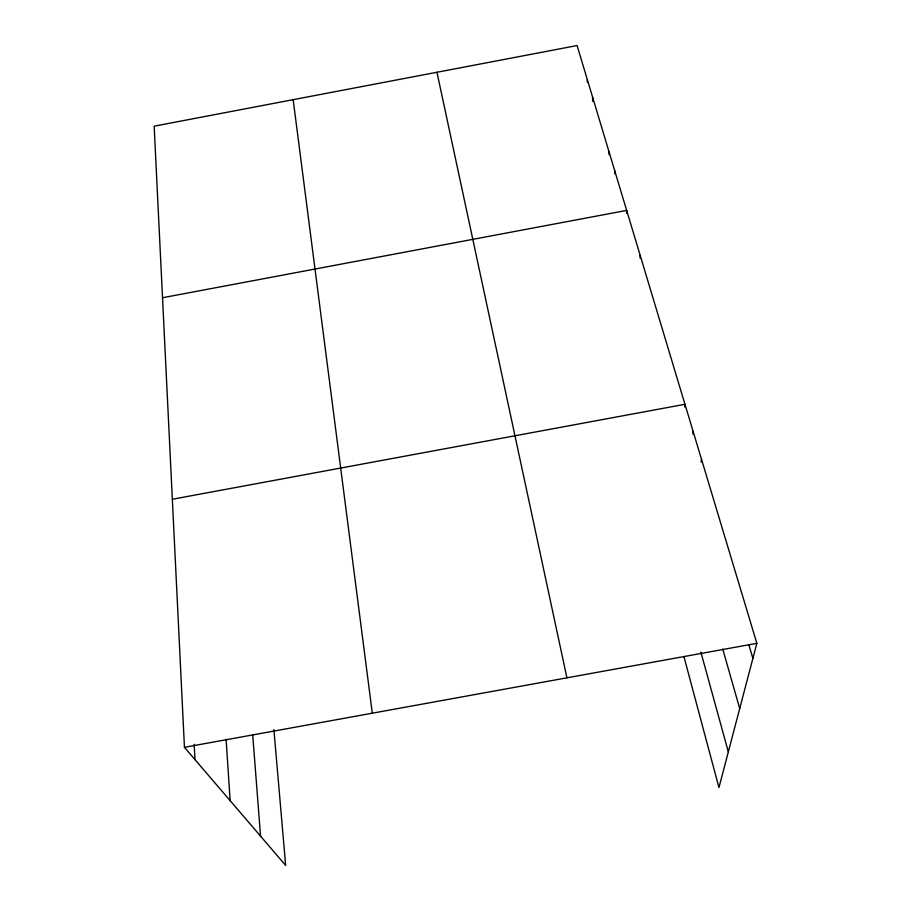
<?xml version="1.0" encoding="UTF-8"?>
<svg xmlns="http://www.w3.org/2000/svg" width="911" height="911" viewBox="0 0 911 911"><rect width="100%" height="100%" fill="white"/><g stroke="black" fill="none" stroke-linecap="round" stroke-linejoin="round"><path stroke-width="1.37" d="M609.072 154.722L609.095 152M614.788 173.75L614.823 171.052M626.586 213.231L626.654 210.407L162.522 297.738M640.069 258.132L640.171 255.353M684.685 407.001L684.958 404.29L172.35 499.251M692.815 434.069L693.112 431.404M701.128 462.048L701.493 459.246M273.892 729.688L285.667 865.45L184.443 747.327L154.153 126.173L577.084 45.55L756.847 643.325L718.95 787.571L683.922 656.58M184.443 747.327L756.847 643.325M748.899 644.931L752.896 658.38M722.742 649.053L739.709 708.553M700.889 652.151L728.333 751.86M436.95 72.265L566.927 677.841M293.16 99.675L372.303 713.199M252.711 734.961L260.569 836.161M226.087 739.288L230.164 800.689M194.168 744.31L194.977 759.626M587.322 79.61L587.356 82.4M592.594 97.158L592.628 101.315"/></g></svg>
